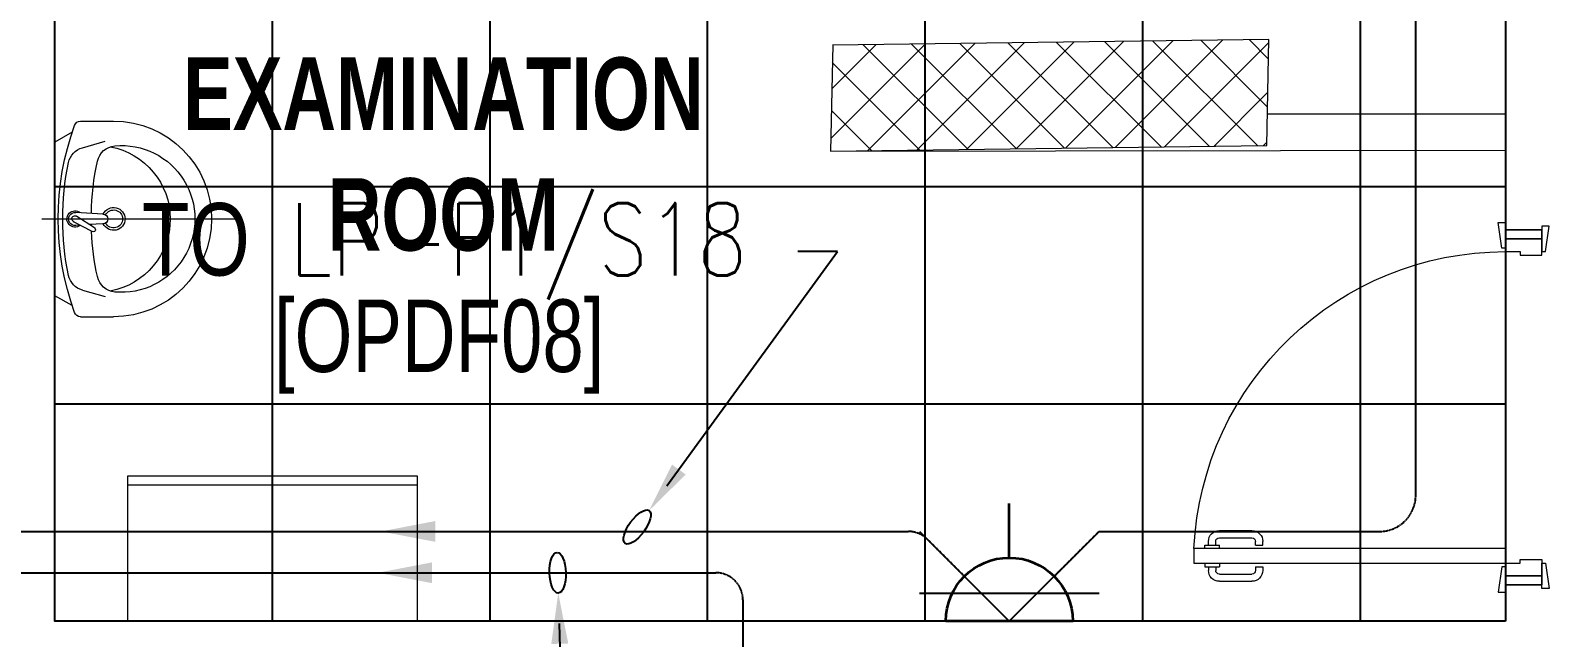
# Model space of a CAD drawing. Extents: x -12260 to 57327, y -29287 to 19916.
# Drawn here: x 10208 to 14376, y -7206 to -5529 of the extents above; entities that cross this region are included whole.
import ezdxf
from ezdxf import colors
from ezdxf.entities.mleader import LeaderData, LeaderLine
from ezdxf.enums import TextEntityAlignment as Align
from ezdxf.math import Vec2, Vec3

# ---------------------------------------------------------------- set-up
doc = ezdxf.new("R2010")
doc.units = 0
doc.header["$LTSCALE"] = 0.25
doc.linetypes.add('DASHDOT', pattern=[25.4, 12.7, -6.35, 0, -6.35])
doc.linetypes.add('HIDDEN', pattern=[9.525, 6.35, -3.175])
for name, color, linetype, lineweight in [('01-First Floor-FUR$0$72_EGR_BASE_TEXT', 252, 'Continuous', 5), ('01-First Floor-FUR$0$C-HYDR-CTCH', 251, 'Continuous', 5), ('01-First Floor-FUR$0$Hatch', 252, 'Continuous', 5), ('01-First Floor-FUR$0$LOADING', 253, 'Continuous', 5), ('01-First Floor-FUR$0$SANIT', 250, 'Continuous', 5), ('01-First Floor-FUR$0$Walls', 251, 'Continuous', 5), ('01-First Floor-FUR$0$Wooden Joinery', 251, 'Continuous', 5), ('E-LITE-CIRC @ 100', 6, 'Continuous', 25), ('E-LITE-CLNG-CNDT', 6, 'DASHDOT', 35), ('E-LITE-EXIT-NUMB', 6, 'Continuous', 25), ('E-POWR-FLOR-CNDT', 6, 'HIDDEN', 25), ('E-POWR-FLOR-CNDT @ 100', 6, 'HIDDEN', 25), ('E-POWR-WALL @ 100', 4, 'Continuous', 35)]:
    doc.layers.add(name, color=color, linetype=linetype, lineweight=lineweight)
doc.layers.add('01-First Floor-FUR$0$FALSE CEILING', color=251, linetype='Continuous')
doc.styles.add('01-First Floor-FUR$0$X3G_ENTITY_9EC9', font='swisscl.ttf', dxfattribs={"height": 0.2})
doc.styles.add('01-First Floor-FUR$0$X3G_ENTITY_9F38', font='swisscl.ttf', dxfattribs={"height": 0.2})
doc.styles.add('DC_SIMPLEX', font='SIMPLEX.shx', dxfattribs={"width": 0.7})

# ---------------------------------------------------------------- blocks, each defined once
blk = doc.blocks.new('01-First Floor-FUR$0$A$C72370EFE')
at = {"layer": '01-First Floor-FUR$0$Wooden Joinery'}
for p, q in [((-0.01, -0.04), (-0.02, -0.04)), ((-0.01, -0.03), (-0.01, -0.07)), ((0, -0.03), (-0.01, -0.03)), ((0.04, -0.03), (0.05, -0.03)), ((0.05, -0.03), (0.05, -0.07)), ((0.05, -0.04), (0.06, -0.04)), ((-0.05, -0.07), (-0.05, -0.16)), ((-0.03, -0.07), (-0.03, -0.16)), ((-0.01, -0.06), (-0.02, -0.06)), ((0, -0.07), (-0.01, -0.07)), ((0.04, -0.07), (0.05, -0.07)), ((0.05, -0.06), (0.06, -0.06)), ((0.07, -0.07), (0.07, -0.16)), ((0.09, -0.07), (0.09, -0.16)), ((-0.01, -0.17), (-0.02, -0.17)), ((-0.01, -0.19), (-0.02, -0.19)), ((-0.01, -0.17), (-0.01, -0.19)), ((0.05, -0.17), (0.06, -0.17)), ((0.05, -0.17), (0.05, -0.19)), ((0.05, -0.19), (0.06, -0.19))]:
    blk.add_line(p, q, dxfattribs=at)
for centre, radius, start, end in [((-0.02, -0.07), 0.03, 90, 180), ((0.06, -0.07), 0.03, 0, 90), ((-0.02, -0.07), 0.01, 90, 180), ((0.06, -0.07), 0.01, 0, 90), ((-0.02, -0.16), 0.03, 180, 270), ((-0.02, -0.16), 0.01, 180, 270), ((0.06, -0.16), 0.01, 270, 0), ((0.06, -0.16), 0.03, 270, 0)]:
    blk.add_arc(centre, radius, start, end, dxfattribs=at)
blk = doc.blocks.new('01-First Floor-FUR$0$A$C5DAD61B4')
at = {"layer": '01-First Floor-FUR$0$Wooden Joinery'}
for points in [[(80, 959.1), (80, 969.1), (10, 979.1), (10, 959.1)], [(940, 959.1), (940, 969.1), (1010, 979.1), (1010, 959.1)], [(70, 859.1), (70, 849.1), (0, 839.1), (0, 859.1)], [(120, 859.1), (120, 0), (80, 0), (80, 859.1)], [(950, 859.1), (950, 849.1), (1020, 839.1), (1020, 859.1)]]:
    blk.add_lwpolyline(points, close=True, dxfattribs=at)
for points in [[(45, 859.1), (45, 959.1), (20, 959.1), (20, 859.1), (45, 859.1)], [(45, 859.1), (80, 859.1), (80, 899.1), (90, 899.1), (90, 959.1), (45, 959.1), (45, 859.1)], [(975, 859.1), (940, 859.1), (940, 899.1), (930, 899.1), (930, 959.1), (975, 959.1), (975, 859.1)], [(975, 859.1), (975, 959.1), (1000, 959.1), (1000, 859.1), (975, 859.1)]]:
    blk.add_lwpolyline(points, dxfattribs=at)
blk.add_arc((80, 859.1), 860, 272.666, 0, dxfattribs=at)
at = {"layer": '01-First Floor-FUR$0$Wooden Joinery', "xscale": 999.9999999998854, "yscale": 999.9999999998854, "zscale": 999.9999999998854, "rotation": 180}
blk.add_blockref('01-First Floor-FUR$0$A$C72370EFE', (120, 0), dxfattribs=at)
blk = doc.blocks.new('01-First Floor-FUR$0$lav-manta 60')
at = {"layer": '01-First Floor-FUR$0$SANIT'}
for p, q in [((-0.2658, -0.0529), (-0.2358, 0)), ((-0.2358, 0), (0.2358, 0)), ((0, 0.04), (0, -0.56)), ((0.2658, -0.0529), (0.2358, 0)), ((-0.3, -0.0789), (-0.3, -0.18)), ((-0.2185, -0.0841), (-0.2383, -0.1537)), ((-0.015, -0.1473), (-0.0199, -0.064)), ((0.0274, -0.121), (-0.0078, -0.0673)), ((0.0389, -0.1142), (0.0087, -0.0575)), ((0.0191, -0.077), (0.0199, -0.064)), ((0.2185, -0.0841), (0.2383, -0.1537)), ((0.3, -0.0789), (0.3, -0.18)), ((0.015, -0.1473), (0.0174, -0.1057))]:
    blk.add_line(p, q, dxfattribs=at)
for centre, radius, start, end in [((0, -0.8557), 0.8457, 70.1771, 109.8229), ((-0.1608, -0.1006), 0.06, 101.8086, 164.0794), ((0, -0.8696), 0.8457, 78.1914, 101.8086), ((0, -0.0617), 0.025, 320.7474, 220.368), ((0, -0.0617), 0.02, 353.2671, 186.682), ((0.1608, -0.1006), 0.06, 15.9206, 78.1914), ((-0.28, -0.0789), 0.02, 109.8229, 180), ((0, -0.0617), 0.00966, 25.4127, 215.9577), ((0.28, -0.0789), 0.02, 0, 70.1771), ((-0.1645, -0.189), 0.06, 102.0883, 174.8142), ((0, -0.9572), 0.8457, 91.1572, 102.0883), ((0, -0.9572), 0.8457, 88.5486, 88.844), ((0.0332, -0.1176), 0.00666, 210.6852, 30.6852), ((0, -0.9572), 0.8457, 77.9117, 87.4274), ((0.1645, -0.189), 0.06, 5.1858, 77.9117), ((0, -0.18), 0.3, 180, 0), ((0, -0.2039), 0.2252, 174.8142, 5.1858), ((0, -0.1282), 0.2252, 190.6097, 349.3903), ((0, -0.18), 0.035, 115.3106, 64.6894), ((0, -0.18), 0.0275, 117.1496, 62.8504), ((0, -0.1473), 0.015, 180, 0)]:
    blk.add_arc(centre, radius, start, end, dxfattribs=at)
blk = doc.blocks.new('01-First Floor-FUR$0$GF21027-P')
at = {"layer": '01-First Floor-FUR$0$LOADING'}
for p, q in [((0.4, 0.4), (-0.4, 0.4)), ((-0.4, 0.4), (-0.4, 0)), ((0.4, 0), (0.4, 0.4)), ((-0.4, 0.025), (0.4, 0.025)), ((-0.4, 0), (0.4, 0))]:
    blk.add_line(p, q, dxfattribs=at)
blk = doc.blocks.new('01-First Floor-FUR')
at = {"layer": '01-First Floor-FUR$0$Hatch'}
h = blk.add_hatch(dxfattribs=at)
h.set_pattern_fill('ANSI37', color=256, scale=30)
h.set_pattern_definition([(45, (-1823.345, -13062.25), (-67.35192, 67.35192), []), (135, (-1823.345, -13062.25), (-67.35192, -67.35192), [])])
h.paths.add_polyline_path([(49129.3, 8855.6), (48525.4, 8847.5), (48529.3, 8559.1), (49133.2, 8567.2)])
h.paths.add_polyline_path([(41968.6, 8847.9), (41385, 8842.5), (41365.1, 8551.1), (41948.6, 8556.5)])
h.paths.add_polyline_path([(27591.6, 8840.5), (26992.5, 8836.4), (26986.8, 8543.4), (27585.9, 8547.5)])
h.paths.add_polyline_path([(34776.8, 8842.7), (34175.6, 8835.2), (34167.4, 8549.5), (34768.6, 8557)])
h.paths.add_polyline_path([(20372.4, 8849.8), (19765.9, 8827.9), (19780.4, 8535.4), (20386.9, 8557.2)])
h.paths.add_polyline_path([(13635.8, 8839.4), (12413.8, 8863.3), (12407.4, 8567.2), (13629.3, 8543.3)])
h.paths.add_polyline_path([(13649.8, 1639.3), (12434.8, 1623.6), (12421.4, 1331.2), (13636.4, 1346.9)])
h.paths.add_polyline_path([(13623.8, -5553.9), (12420.7, -5569.8), (12415, -5862.9), (13618.1, -5846.9)])
h.paths.add_polyline_path([(13642.3, -12752.6), (12445.6, -12764), (12448.4, -13058.5), (13645.1, -13047)])
h.paths.add_polyline_path([(6007.3, -12750.5), (5403.7, -12754.2), (5414.4, -13039.6), (6017.9, -13035.9)])
h.paths.add_polyline_path([(5991.8, -5552.5), (5395, -5550.9), (5394.9, -5852.1), (5991.7, -5853.6)])
h.paths.add_polyline_path([(6001.7, 1637.1), (5382.4, 1638.3), (5371.8, 1335.4), (5991.1, 1334.1)])
h.paths.add_polyline_path([(5978.4, 8816.5), (5377.7, 8830.9), (5374.1, 8541.3), (5974.8, 8526.8)])
h.paths.add_polyline_path([(-1220.7, 8814.6), (-1823.3, 8837.3), (-1821.5, 8549), (-1218.8, 8526.3)])
h.paths.add_polyline_path([(-1213, -5563.7), (-1815, -5570.7), (-1811.6, -5862.3), (-1209.6, -5855.3)])
h.paths.add_polyline_path([(-1195.5, -12758.3), (-1793.9, -12759.3), (-1789, -13060), (-1190.6, -13059)])
h.paths.add_polyline_path([(20391.2, -12745), (19785.5, -12758), (19791.3, -13059.2), (20396.9, -13046.2)])
h.paths.add_polyline_path([(20384.7, -5552.6), (19790.3, -5570.1), (19792.4, -5866.7), (20386.8, -5849.1)])
h.paths.add_polyline_path([(20376, 1655.5), (19777, 1647.8), (19781.1, 1347.6), (20380, 1355.3)])
h.paths.add_polyline_path([(27576.3, 1640.2), (26974.4, 1644.9), (26978.6, 1352.8), (27580.6, 1348.1)])
h.paths.add_polyline_path([(27580.1, -5542.5), (26976.2, -5560), (26989.7, -5860.1), (27589.8, -5839.1)])
h.paths.add_polyline_path([(27596.2, -12758.5), (26992.3, -12751.9), (26990, -13037.6), (27593.8, -13044.2)])
h.paths.add_polyline_path([(34794.7, -12748), (34197.4, -12762.6), (34206.4, -13062.3), (34803.7, -13047.7)])
h.paths.add_polyline_path([(34787.4, -5559.7), (34186.1, -5557.7), (34187.2, -5855), (34788.5, -5856.9)])
h.paths.add_polyline_path([(34750.9, 1644.2), (34170.1, 1648.9), (34189.8, 1359), (34770.6, 1354.3)])
h.paths.add_polyline_path([(41954.3, 1643.4), (41356.7, 1657.2), (41358.7, 1365.3), (41956.3, 1351.5)])
h.paths.add_polyline_path([(41955.3, -5555.1), (41386.9, -5562.7), (41388.7, -5856.9), (41957.1, -5849.3)])
h.paths.add_polyline_path([(41992.3, -12752.3), (41387.1, -12754.9), (41388.4, -13059.5), (41993.7, -13056.8)])
h.paths.add_polyline_path([(49166.6, -12752.8), (48578.6, -12736.7), (48565.4, -13043.9), (49153.3, -13060)])
h.paths.add_polyline_path([(49150.8, -5553.4), (48547.6, -5552.3), (48545.6, -5848.8), (49148.8, -5849.9)])
at = {"layer": '01-First Floor-FUR$0$C-HYDR-CTCH', "elevation": 301952, "flags": 128}
blk.add_lwpolyline([(12420.7, -5569), (12415, -5862.9), (13618.1, -5846.9), (13623.8, -5553.9), (12420.2, -5569.9)], dxfattribs=at)
at = {"layer": '01-First Floor-FUR$0$FALSE CEILING', "linetype": 'Continuous'}
for p, q in [((10876, -7160), (10876, -2810)), ((11476, -7160), (11476, -2810)), ((12076, -7160), (12076, -2810)), ((12676, -7160), (12676, -2810)), ((13276, -7160), (13276, -2810)), ((13876, -7160), (13876, -2810)), ((10276, -5960), (14276, -5960)), ((10276, -6560), (14276, -6560))]:
    blk.add_line(p, q, dxfattribs=at)
at = {"layer": '01-First Floor-FUR$0$FALSE CEILING'}
blk.add_lwpolyline([(14276, -7160), (10276, -7160), (10276, -2810), (14276, -2810)], close=True, dxfattribs=at)
at = {"layer": '01-First Floor-FUR$0$Walls'}
for p, q in [((10276, -2810), (10276, -7160)), ((14276, -2810), (14276, -5760)), ((13619.8, -5760), (14276, -5760)), ((12415, -5862.9, 301952), (14276, -5860)), ((14276, -5860), (14276, -6080)), ((14276, -6080), (14376, -6080)), ((14276, -7060), (14276, -7160)), ((14276, -7060), (14376, -7060)), ((10276, -7160), (14276, -7160))]:
    blk.add_line(p, q, dxfattribs=at)
at = {"layer": '01-First Floor-FUR$0$LOADING', "color": 1, "xscale": 1000, "yscale": 1000, "zscale": 1000, "rotation": 180.0000000209116}
blk.add_blockref('01-First Floor-FUR$0$GF21027-P', (10876, -6760, -0.1), dxfattribs=at)
at = {"layer": '01-First Floor-FUR$0$SANIT', "xscale": -900.000000000201, "yscale": 900.000000000201, "zscale": 900.000000000201, "rotation": 90}
blk.add_blockref('01-First Floor-FUR$0$lav-manta 60', (10276, -6049.7, 0), dxfattribs=at)
blk.add_blockref('01-First Floor-FUR$0$lav-manta 60', (10276, -6049.7, 0), dxfattribs=at)
at = {"layer": '01-First Floor-FUR$0$Wooden Joinery', "xscale": -1, "rotation": 270.0000000000001}
blk.add_blockref('01-First Floor-FUR$0$A$C5DAD61B4', (13416.9, -7080), dxfattribs=at)
at = {"layer": '01-First Floor-FUR$0$72_EGR_BASE_TEXT', "insert": (11347.2, -4937, -0.1), "char_height": 200, "width": 1796.52, "attachment_point": 2, "style": '01-First Floor-FUR$0$X3G_ENTITY_9EC9'}
blk.add_mtext('{\\fSwis721 LtCn BT|b1|i0|c0|p34;OPHTHALMOLOGY CONSULTATION / EXAMINATION ROOM}', dxfattribs=at)
at = {"layer": '01-First Floor-FUR$0$72_EGR_BASE_TEXT', "insert": (11335.6, -6272.2, 0), "char_height": 200, "attachment_point": 2, "style": '01-First Floor-FUR$0$X3G_ENTITY_9F38'}
blk.add_mtext('[OPDF08]', dxfattribs=at)
blk = doc.blocks.new('*U10')
blk.add_line((-1.75, 0), (-3.25, 0))
blk.add_lwpolyline([(0, 1.75, 1), (0, -1.75)], format="xyb", close=True)
at = {"layer": 'Defpoints'}
for p, q in [((-2.475, 2.475), (0, 0)), ((-0.758, -2.475), (-0.758, 2.475)), ((-2.475, -2.475), (0, 0))]:
    blk.add_line(p, q, dxfattribs=at)
at = {"layer": 'E-LITE-EXIT-NUMB', "style": 'DC_SIMPLEX', "width": 0.7, "flags": 8}
blk.add_attdef('TYPE', text='', height=2, rotation=360, dxfattribs=at).set_placement((-2.682, 5.238), align=Align.RIGHT)
blk.add_attdef('CIRCUIT', (2.682, 5.238), '', height=2, rotation=360, dxfattribs=at)
blk = doc.blocks.new('*U18')
blk.add_hatch(color=256).paths.add_polyline_path([(0, -0.287), (1.5, 0), (0, 0.287)])
blk = doc.blocks.new('ARR0W')
at = {"color": 45}
blk.add_ellipse((0, 0), major_axis=(0.4, 0), ratio=0.4, dxfattribs=at)
at = {"color": 45, "ltscale": 0.5}
blk.add_solid([(-1.4, 0.167), (-0.4, 0), (-1.4, -0.167)], dxfattribs=at)

msp = doc.modelspace()

# ---------------------------------------------------------------- linework, layer by layer
at = {"layer": 'E-POWR-FLOR-CNDT', "elevation": 0}
for points in [[(5598.4, 516.4), (5598.4, -6951.6, 0.414214), (5673.4, -7026.6), (12098.2, -7026.6, -0.414214), (12173.2, -7101.6), (12173.2, -7260)], [(5644.2, 516.4), (5644.2, -6837.5, 0.414214), (5719.2, -6912.5), (12629.1, -6912.5, -0.198912), (12682.2, -6934.5), (12784, -7036.3)]]:
    msp.add_lwpolyline(points, format="xyb", dxfattribs=at)
at = {"layer": 'E-POWR-FLOR-CNDT'}
msp.add_lwpolyline([(13031.4, -7036.3), (13155.2, -6912.5), (13928.5, -6912.5, 0.414214), (14028.5, -6812.5), (14028.5, -5187.5), (14152.3, -5063.8)], format="xyb", dxfattribs=at)

# ---------------------------------------------------------------- block references
at = {"layer": 'E-LITE-CLNG-CNDT'}
msp.add_blockref('01-First Floor-FUR', (0, 0), dxfattribs=at)
at = {"layer": 'E-POWR-FLOR-CNDT @ 100', "xscale": 100, "yscale": 100, "zscale": 100, "rotation": 180}
msp.add_blockref('*U18', (11325, -6912.5), dxfattribs=at)
at = {"layer": 'E-POWR-FLOR-CNDT @ 100', "xscale": -100, "yscale": 100, "zscale": 100}
msp.add_blockref('*U18', (11316.2, -7026.6, 0), dxfattribs=at)
at = {"layer": 'E-POWR-WALL @ 100', "xscale": -100, "yscale": 100, "zscale": 100, "rotation": 90}
msp.add_blockref('*U10', (12907.7, -7160), dxfattribs=at)

# ---------------------------------------------------------------- leaders
at = {"layer": 'E-LITE-CIRC @ 100'}
ml = msp.add_multileader_mtext('Standard', dxfattribs=at)
ml.set_content('{\\Fdc_el_romans|c0;\\W0.8;TO\\Fromans|c0; \\Fsimplex|c0;LP-F1/S18}', color=256, style='DC_SIMPLEX')
ml.set_leader_properties()
ml.set_arrow_properties(name='ARR0W')
ml.build(insert=Vec2(0, 0))
ml.multileader.update_dxf_attribs({"dogleg_length": 200, "arrow_head_size": 140, "scale": 100})
ctx = ml.context
ctx.base_point, ctx.scale, ctx.char_height, ctx.arrow_head_size, ctx.landing_gap_size, ctx.plane_origin, ctx.plane_x_axis, ctx.plane_y_axis = Vec3(10284.8, -6139.2, 0), 100, 200, 140, 140, Vec3(33450.6, -11341.5, 0), Vec3(1, 0.000001, 0), Vec3(-0.000001, 1, 0)
ctx.text_align_type = 2
notes = []
notes.append((ctx, [(1, (1, 1, 0), (12433.6, -6139.2, 0), (-1, -0.000001, 0), 108.8, [(0, [(11881.5, -6900.2, 0)], 0, [])])]))
ctx.mtext.insert, ctx.mtext.text_direction, ctx.mtext.rotation, ctx.mtext.alignment, ctx.mtext.flow_direction = Vec3(12184.8, -6005.9, 0), Vec3(1, 0.000001, 0), 0.000001, 3, 5
ml = msp.add_multileader_mtext('Standard', dxfattribs=at)
ml.set_content('{\\Fdc_el_romans|c0;\\W0.8;TO\\Fromans|c0; \\Fsimplex|c0;LP-F1/S19}', color=256, style='DC_SIMPLEX')
ml.set_leader_properties()
ml.set_arrow_properties(name='ARR0W')
ml.build(insert=Vec2(0, 0))
ml.multileader.update_dxf_attribs({"dogleg_length": 200, "arrow_head_size": 140, "scale": 100})
ctx = ml.context
ctx.base_point, ctx.scale, ctx.char_height, ctx.arrow_head_size, ctx.landing_gap_size, ctx.plane_origin, ctx.plane_x_axis, ctx.plane_y_axis = Vec3(9558.8, -8280.8, 0), 100, 200, 140, 140, Vec3(32716.9, -3078.5, 0), Vec3(1, -0.000001, 0), Vec3(0.000001, 1, 0)
ctx.text_align_type = 2
notes.append((ctx, [(1, (1, 1, 0), (11699.9, -8280.8, 0), (-1, 0.000001, 0), 108.8, [(0, [(11662.3, -7026.6, 0)], 0, [])])]))
ctx.mtext.insert, ctx.mtext.text_direction, ctx.mtext.rotation, ctx.mtext.alignment, ctx.mtext.flow_direction = Vec3(11451.1, -8147.4, 0), Vec3(1, -0.000001, 0), 6.283185, 3, 5
for ctx, leaders in notes:
    for number, flags, end, landing, length, lines in leaders:
        leader = LeaderData()
        leader.index, (leader.has_last_leader_line, leader.has_dogleg_vector, leader.attachment_direction) = number, flags
        leader.last_leader_point, leader.dogleg_vector, leader.dogleg_length = Vec3(end), Vec3(landing), length
        for number, points, colour, breaks in lines:
            line = LeaderLine()
            line.index, line.vertices, line.color, line.breaks = number, Vec3.list(points), colors.encode_raw_color(colour), breaks
            leader.lines.append(line)
        ctx.leaders.append(leader)

doc.saveas('drawing.dxf')
